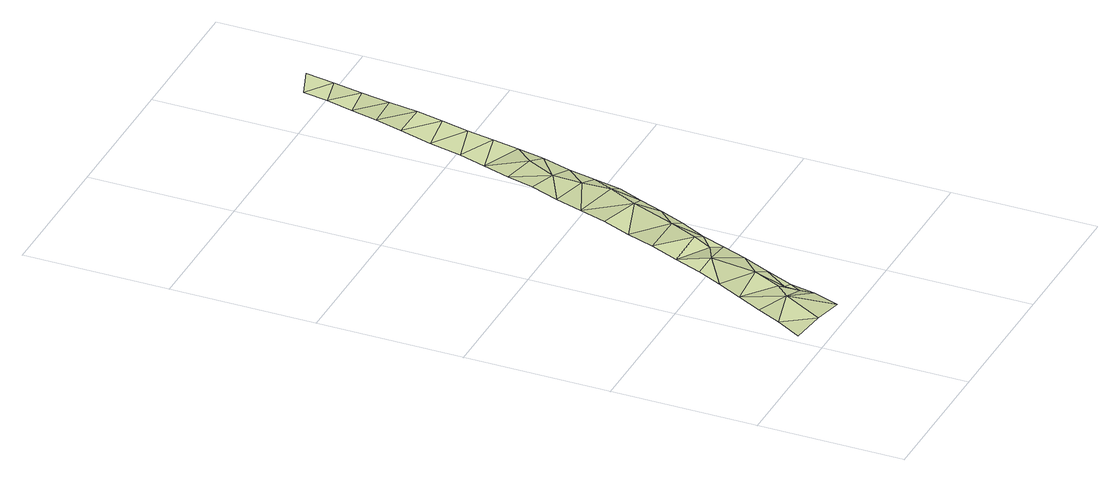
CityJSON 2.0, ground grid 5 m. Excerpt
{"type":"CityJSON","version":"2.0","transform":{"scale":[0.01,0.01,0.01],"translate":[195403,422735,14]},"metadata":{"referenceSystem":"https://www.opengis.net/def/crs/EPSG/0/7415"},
"CityObjects":{
"landuse1":{"type":"LandUse","attributes":{"3df_class":"Terrain","bgt_status":"bestaand","bgt_functie":"berm","relatievehoogteligging":0,"bgt_fysiekvoorkomen":"groenvoorziening","ondersteunendwegdeeloptalud":"false","plus_fysiekvoorkomen":"gras- en kruidachtigen","aantal_punten":0},"geometry":[{"type":"MultiSurface","lod":"1","boundaries":[[[0,1,2]],[[0,3,1]],[[1,3,4]],[[5,3,0]],[[3,6,4]],[[3,7,6]],[[8,3,5]],[[8,9,3]],[[10,11,6]],[[9,7,3]],[[7,10,6]],[[9,12,7]],[[13,9,8]],[[12,10,7]],[[14,15,11]],[[13,12,9]],[[10,14,11]],[[13,16,12]],[[12,16,10]],[[17,15,14]],[[18,14,10]],[[16,18,10]],[[19,17,14]],[[20,17,21]],[[22,14,18]],[[19,21,17]],[[22,19,14]],[[23,20,24]],[[24,20,21]],[[22,25,19]],[[25,21,19]],[[25,24,21]],[[26,27,23]],[[26,23,24]],[[28,24,25]],[[29,27,26]],[[30,24,28]],[[30,26,24]],[[31,29,26]],[[32,26,30]],[[33,34,29]],[[32,31,26]],[[31,33,29]],[[35,36,34]],[[32,37,31]],[[33,35,34]],[[35,38,36]],[[39,33,31]],[[39,31,37]],[[40,35,33]],[[39,40,33]],[[41,38,35]],[[41,42,38]],[[40,43,35]],[[43,41,35]],[[44,42,41]],[[44,41,43]],[[45,46,42]],[[44,45,42]],[[46,47,48]],[[45,47,46]],[[48,49,50]],[[47,49,48]],[[51,52,50]],[[50,49,51]],[[53,54,52]],[[51,53,52]],[[55,56,54]],[[55,54,53]],[[57,56,58]],[[55,58,56]],[[57,58,59]]]}]}
},
"vertices":[
[113,62,119],[40,164,119],[0,79,113],[184,200,125],[80,248,120],[226,46,108],[120,333,124],[234,250,119],[263,141,105],[284,200,87],[284,350,117],[160,418,128],[284,250,89],[300,236,92],[284,500,131],[200,502,128],[337,331,93],[239,600,127],[374,426,99],[384,550,100],[278,698,130],[384,600,126],[407,511,99],[317,797,124],[434,700,122],[440,596,98],[484,850,130],[357,895,124],[473,682,106],[396,993,118],[507,767,107],[534,950,130],[540,852,108],[534,1050,126],[426,1088,118],[534,1150,129],[457,1184,121],[573,937,110],[487,1280,117],[593,1032,110],[613,1128,110],[584,1250,128],[517,1375,117],[632,1223,116],[652,1318,117],[672,1413,114],[548,1471,115],[692,1508,113],[576,1584,114],[712,1603,113],[605,1698,116],[732,1698,114],[624,1790,121],[744,1797,115],[643,1881,122],[755,1897,119],[662,1973,124],[677,2060,124],[767,1996,124],[779,2095,127]
]}
